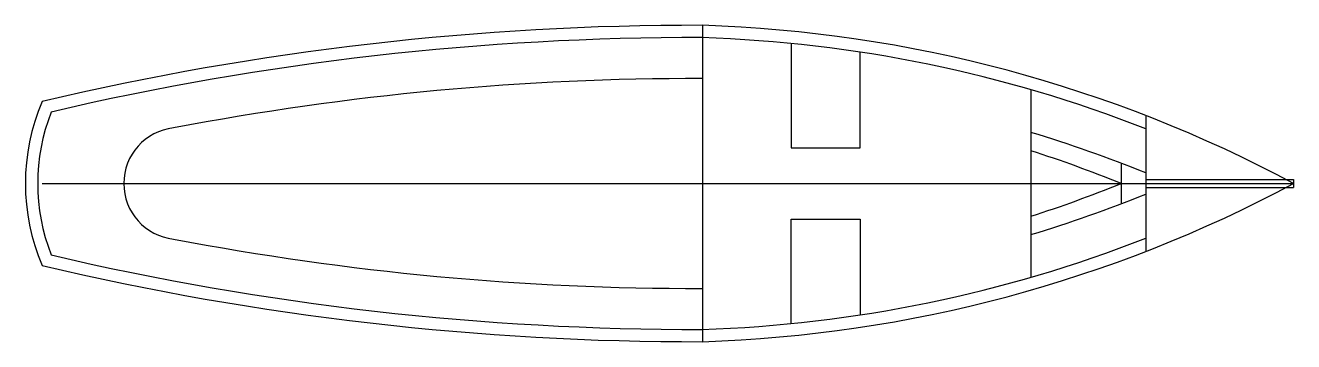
# Model space of a CAD drawing. Extents: x -15.4 to 0, y -1.9 to 1.9.
import ezdxf

# ---------------------------------------------------------------- set-up
doc = ezdxf.new("R2010")
doc.units = 0
doc.header["$MEASUREMENT"] = 0
doc.layers.add('C-BARCO', color=2, linetype='CONTINUOUS')

msp = doc.modelspace()

# ---------------------------------------------------------------- linework, layer by layer
at = {"layer": 'C-BARCO'}
for p, q in [((-7.2, 1.93), (-7.2, -1.93)), ((-3.2, 1.145), (-3.2, -1.145)), ((-1.8, 0.828), (-1.8, -0.828)), ((-2.1, 0.247), (-2.1, -0.247)), ((-15.24, 0), (0, 0)), ((-1.8, 0.05), (0, 0.05)), ((0, 0.05), (0, -0.05)), ((-1.8, -0.05), (0, -0.05))]:
    msp.add_line(p, q, dxfattribs=at)
msp.add_lwpolyline([(-7.2, -1.93, 0.115518), (0, 0, 0.115518), (-7.2, 1.93, 0.058801), (-15.24, 1, 0.204213), (-15.24, -1, 0.058801)], format="xyb", close=True, dxfattribs=at)
for points in [[(-7.2, 1.78, 0.058238), (-15.13, 0.872, 0.187989), (-15.13, -0.872, 0.058238), (-7.2, -1.78, 0.058238)], [(-7.201, 1.28, 0.047826), (-13.64, 0.678, 0.893808), (-13.64, -0.678, 0.047826), (-7.201, -1.28)], [(-7.205, -1.78, 0.085797), (-1.8, -0.667, 0.085797)]]:
    msp.add_lwpolyline(points, format="xyb", dxfattribs=at)
for points in [[(-6.119, 1.709), (-6.119, 0.434), (-5.277, 0.434), (-5.277, 1.603)], [(-6.119, -1.709), (-6.119, -0.434), (-5.277, -0.434), (-5.277, -1.603)]]:
    msp.add_lwpolyline(points, dxfattribs=at)
for centre, radius, start, end in [((-7.721, -14.409), 16.197, 68.558, 88.1733), ((-7.721, -14.409), 15.697, 67.8394, 73.2608), ((-8.021, -14.538), 15.697, 67.8394, 72.1138), ((-8.021, 14.538), 15.697, 287.8862, 292.1606), ((-7.721, 14.409), 15.697, 286.7392, 292.1606)]:
    msp.add_arc(centre, radius, start, end, dxfattribs=at)

doc.saveas('drawing.dxf')
